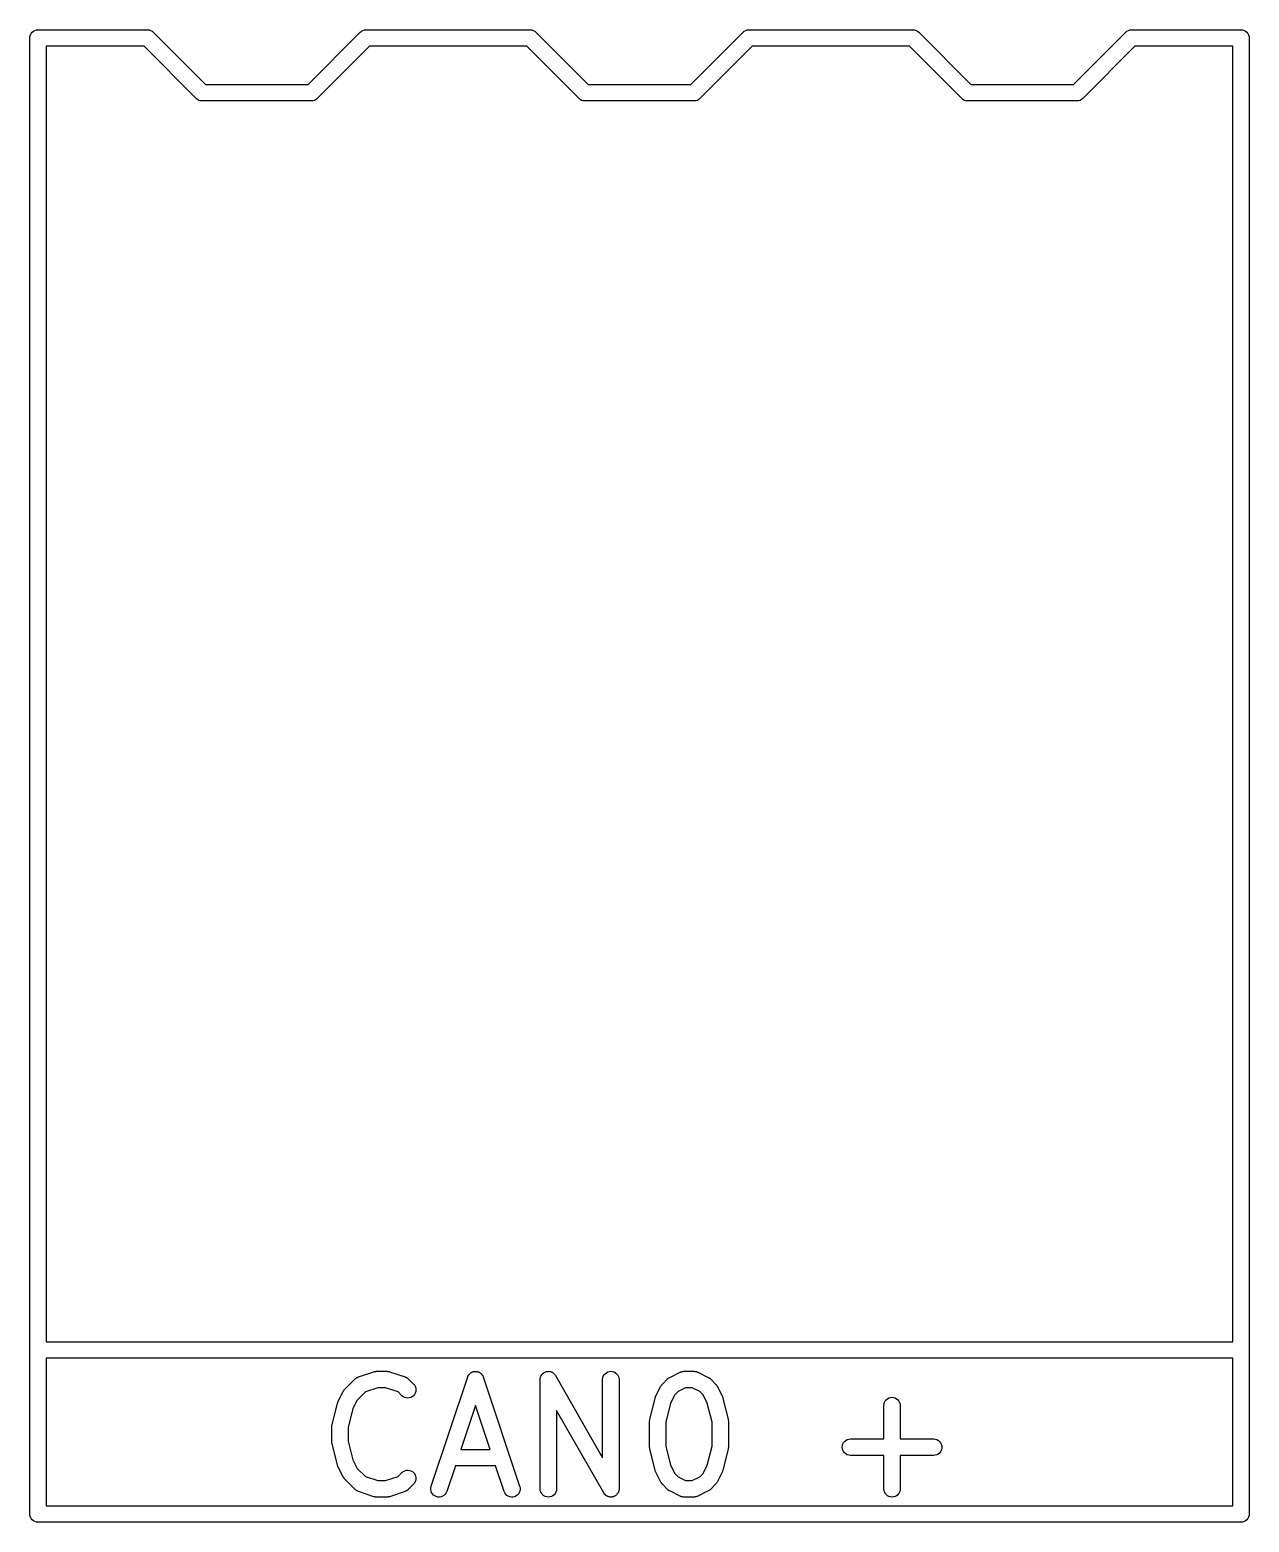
# Model space of a CAD drawing. Extents: x 122.8 to 186.2, y -119.4 to -70.3.
# Drawn here: x 167.65 to 178.8, y -119.38 to -105.72 of the extents above; entities that cross this region are included whole.
import ezdxf

# ---------------------------------------------------------------- set-up
doc = ezdxf.new("R2010")
doc.units = 0
doc.layers.add('BLACK', color=7, linetype='CONTINUOUS')

msp = doc.modelspace()

# ---------------------------------------------------------------- linework, layer by layer
at = {"layer": 'BLACK', "linetype": 'CONTINUOUS'}
for p, q in [((167.653, -105.8), (167.654, -105.785)), ((167.654, -105.785), (167.658, -105.771)), ((167.658, -105.771), (167.665, -105.758)), ((167.665, -105.758), (167.675, -105.747)), ((167.675, -105.747), (167.686, -105.737)), ((167.686, -105.737), (167.699, -105.73)), ((167.699, -105.73), (167.713, -105.726)), ((167.713, -105.726), (167.724, -105.725)), ((167.724, -105.725), (167.728, -105.725)), ((167.728, -105.725), (167.732, -105.725)), ((167.732, -105.725), (168.724, -105.725)), ((168.724, -105.725), (168.728, -105.725)), ((168.728, -105.725), (168.732, -105.725)), ((168.732, -105.725), (168.732, -105.725)), ((168.732, -105.725), (168.743, -105.726)), ((168.743, -105.726), (168.757, -105.73)), ((168.757, -105.73), (168.77, -105.737)), ((168.77, -105.737), (168.781, -105.747)), ((168.781, -105.747), (168.784, -105.75)), ((168.784, -105.75), (169.259, -106.225)), ((170.197, -106.225), (170.672, -105.75)), ((170.672, -105.75), (170.675, -105.747)), ((170.675, -105.747), (170.682, -105.741)), ((170.682, -105.741), (170.686, -105.737)), ((170.686, -105.737), (170.699, -105.73)), ((170.699, -105.73), (170.713, -105.726)), ((170.713, -105.726), (170.728, -105.725)), ((170.728, -105.725), (170.732, -105.725)), ((170.732, -105.725), (172.224, -105.725)), ((172.224, -105.725), (172.228, -105.725)), ((172.228, -105.725), (172.232, -105.725)), ((172.232, -105.725), (172.232, -105.725)), ((172.232, -105.725), (172.243, -105.726)), ((172.243, -105.726), (172.257, -105.73)), ((172.257, -105.73), (172.27, -105.737)), ((172.27, -105.737), (172.281, -105.747)), ((172.281, -105.747), (172.284, -105.75)), ((172.284, -105.75), (172.759, -106.225)), ((173.697, -106.225), (174.172, -105.75)), ((174.172, -105.75), (174.175, -105.747)), ((174.175, -105.747), (174.182, -105.741)), ((174.182, -105.741), (174.186, -105.737)), ((174.186, -105.737), (174.199, -105.73)), ((174.199, -105.73), (174.213, -105.726)), ((174.213, -105.726), (174.228, -105.725)), ((174.228, -105.725), (174.232, -105.725)), ((174.232, -105.725), (175.724, -105.725)), ((175.724, -105.725), (175.728, -105.725)), ((175.728, -105.725), (175.732, -105.725)), ((175.732, -105.725), (175.732, -105.725)), ((175.732, -105.725), (175.743, -105.726)), ((175.743, -105.726), (175.757, -105.73)), ((175.757, -105.73), (175.77, -105.737)), ((175.77, -105.737), (175.781, -105.747)), ((175.781, -105.747), (175.784, -105.75)), ((175.784, -105.75), (176.259, -106.225)), ((177.197, -106.225), (177.672, -105.75)), ((177.672, -105.75), (177.675, -105.747)), ((177.675, -105.747), (177.682, -105.741)), ((177.682, -105.741), (177.686, -105.737)), ((177.686, -105.737), (177.699, -105.73)), ((177.699, -105.73), (177.713, -105.726)), ((177.713, -105.726), (177.728, -105.725)), ((177.728, -105.725), (177.732, -105.725)), ((177.732, -105.725), (178.724, -105.725)), ((178.724, -105.725), (178.728, -105.725)), ((178.728, -105.725), (178.732, -105.725)), ((178.732, -105.725), (178.743, -105.726)), ((178.743, -105.726), (178.757, -105.73)), ((178.757, -105.73), (178.77, -105.737)), ((178.77, -105.737), (178.781, -105.747)), ((178.781, -105.747), (178.791, -105.758)), ((178.791, -105.758), (178.798, -105.771)), ((178.798, -105.771), (178.802, -105.785)), ((178.802, -105.785), (178.803, -105.8)), ((167.653, -105.804), (167.653, -105.8)), ((167.653, -117.796), (167.653, -105.804)), ((168.697, -105.875), (167.803, -105.875)), ((167.803, -105.875), (167.803, -117.725)), ((169.172, -106.35), (168.697, -105.875)), ((170.759, -105.875), (170.284, -106.35)), ((172.197, -105.875), (170.759, -105.875)), ((172.672, -106.35), (172.197, -105.875)), ((174.259, -105.875), (173.784, -106.35)), ((175.697, -105.875), (174.259, -105.875)), ((176.172, -106.35), (175.697, -105.875)), ((177.759, -105.875), (177.284, -106.35)), ((178.653, -105.875), (177.759, -105.875)), ((178.653, -117.725), (178.653, -105.875)), ((178.803, -105.8), (178.803, -105.804)), ((178.803, -105.804), (178.803, -117.796)), ((169.259, -106.225), (170.197, -106.225)), ((172.759, -106.225), (173.697, -106.225)), ((176.259, -106.225), (177.197, -106.225)), ((169.175, -106.353), (169.172, -106.35)), ((169.178, -106.356), (169.175, -106.353)), ((169.186, -106.363), (169.178, -106.356)), ((169.199, -106.37), (169.186, -106.363)), ((169.213, -106.374), (169.199, -106.37)), ((169.228, -106.375), (169.213, -106.374)), ((169.232, -106.375), (169.228, -106.375)), ((170.224, -106.375), (169.232, -106.375)), ((170.228, -106.375), (170.224, -106.375)), ((170.232, -106.375), (170.228, -106.375)), ((170.243, -106.374), (170.232, -106.375)), ((170.232, -106.375), (170.232, -106.375)), ((170.257, -106.37), (170.243, -106.374)), ((170.27, -106.363), (170.257, -106.37)), ((170.281, -106.353), (170.27, -106.363)), ((170.284, -106.35), (170.281, -106.353)), ((172.675, -106.353), (172.672, -106.35)), ((172.678, -106.356), (172.675, -106.353)), ((172.686, -106.363), (172.678, -106.356)), ((172.699, -106.37), (172.686, -106.363)), ((172.713, -106.374), (172.699, -106.37)), ((172.728, -106.375), (172.713, -106.374)), ((172.732, -106.375), (172.728, -106.375)), ((173.724, -106.375), (172.732, -106.375)), ((173.728, -106.375), (173.724, -106.375)), ((173.732, -106.375), (173.728, -106.375)), ((173.743, -106.374), (173.732, -106.375)), ((173.732, -106.375), (173.732, -106.375)), ((173.757, -106.37), (173.743, -106.374)), ((173.77, -106.363), (173.757, -106.37)), ((173.781, -106.353), (173.77, -106.363)), ((173.784, -106.35), (173.781, -106.353)), ((176.175, -106.353), (176.172, -106.35)), ((176.178, -106.356), (176.175, -106.353)), ((176.186, -106.363), (176.178, -106.356)), ((176.199, -106.37), (176.186, -106.363)), ((176.213, -106.374), (176.199, -106.37)), ((176.228, -106.375), (176.213, -106.374)), ((176.232, -106.375), (176.228, -106.375)), ((177.224, -106.375), (176.232, -106.375)), ((177.228, -106.375), (177.224, -106.375)), ((177.232, -106.375), (177.228, -106.375)), ((177.243, -106.374), (177.232, -106.375)), ((177.232, -106.375), (177.232, -106.375)), ((177.257, -106.37), (177.243, -106.374)), ((177.27, -106.363), (177.257, -106.37)), ((177.281, -106.353), (177.27, -106.363)), ((177.284, -106.35), (177.281, -106.353)), ((167.653, -117.8), (167.653, -117.796)), ((167.803, -117.725), (178.653, -117.725)), ((178.803, -117.796), (178.803, -117.8)), ((167.653, -117.804), (167.653, -117.8)), ((167.653, -119.296), (167.653, -117.804)), ((167.803, -117.875), (167.803, -119.225)), ((178.653, -117.875), (167.803, -117.875)), ((178.653, -119.225), (178.653, -117.875)), ((178.803, -117.8), (178.803, -117.804)), ((178.803, -117.804), (178.803, -119.296)), ((170.532, -118.16), (170.627, -118.065)), ((170.627, -118.065), (170.628, -118.064)), ((170.628, -118.064), (170.63, -118.063)), ((170.63, -118.063), (170.631, -118.061)), ((170.631, -118.061), (170.636, -118.058)), ((170.636, -118.058), (170.64, -118.055)), ((170.64, -118.055), (170.641, -118.054)), ((170.641, -118.054), (170.643, -118.053)), ((170.643, -118.053), (170.648, -118.051)), ((170.648, -118.051), (170.653, -118.048)), ((170.653, -118.048), (170.655, -118.048)), ((170.655, -118.048), (170.657, -118.047)), ((170.657, -118.047), (170.8, -117.999)), ((170.8, -117.999), (170.801, -117.999)), ((170.801, -117.999), (170.805, -117.998)), ((170.805, -117.998), (170.809, -117.997)), ((170.809, -117.997), (170.812, -117.997)), ((170.812, -117.997), (170.815, -117.996)), ((170.815, -117.996), (170.819, -117.996)), ((170.819, -117.996), (170.823, -117.995)), ((170.823, -117.995), (170.918, -117.995)), ((170.918, -117.995), (170.92, -117.995)), ((170.92, -117.995), (170.924, -117.996)), ((170.924, -117.996), (170.928, -117.996)), ((170.928, -117.996), (170.931, -117.997)), ((170.931, -117.997), (170.934, -117.997)), ((170.934, -117.997), (170.938, -117.998)), ((170.938, -117.998), (170.942, -117.999)), ((170.942, -117.999), (171.085, -118.047)), ((171.085, -118.047), (171.086, -118.047)), ((171.086, -118.047), (171.088, -118.048)), ((171.088, -118.048), (171.09, -118.049)), ((171.09, -118.049), (171.095, -118.051)), ((171.095, -118.051), (171.099, -118.053)), ((171.099, -118.053), (171.101, -118.055)), ((171.101, -118.055), (171.103, -118.056)), ((171.103, -118.056), (171.107, -118.059)), ((171.107, -118.059), (171.111, -118.062)), ((171.111, -118.062), (171.113, -118.064)), ((171.113, -118.064), (171.114, -118.065)), ((171.114, -118.065), (171.162, -118.113)), ((171.324, -119.047), (171.657, -118.047)), ((171.657, -118.046), (171.659, -118.041)), ((171.657, -118.047), (171.657, -118.046)), ((171.659, -118.041), (171.661, -118.036)), ((171.661, -118.036), (171.662, -118.034)), ((171.662, -118.034), (171.663, -118.032)), ((171.663, -118.032), (171.666, -118.028)), ((171.666, -118.028), (171.669, -118.024)), ((171.669, -118.024), (171.671, -118.022)), ((171.671, -118.022), (171.672, -118.021)), ((171.672, -118.021), (171.676, -118.017)), ((171.676, -118.017), (171.679, -118.013)), ((171.679, -118.013), (171.681, -118.012)), ((171.681, -118.012), (171.683, -118.011)), ((171.683, -118.011), (171.687, -118.008)), ((171.687, -118.008), (171.691, -118.005)), ((171.691, -118.005), (171.693, -118.004)), ((171.693, -118.004), (171.695, -118.003)), ((171.695, -118.003), (171.7, -118.001)), ((171.7, -118.001), (171.705, -117.999)), ((171.705, -117.999), (171.707, -117.999)), ((171.707, -117.999), (171.709, -117.998)), ((171.709, -117.998), (171.714, -117.997)), ((171.714, -117.997), (171.719, -117.996)), ((171.719, -117.996), (171.721, -117.996)), ((171.721, -117.996), (171.723, -117.996)), ((171.723, -117.996), (171.729, -117.996)), ((171.729, -117.996), (171.734, -117.996)), ((171.734, -117.996), (171.736, -117.996)), ((171.736, -117.996), (171.738, -117.996)), ((171.738, -117.996), (171.743, -117.997)), ((171.743, -117.997), (171.748, -117.998)), ((171.748, -117.998), (171.75, -117.999)), ((171.75, -117.999), (171.752, -117.999)), ((171.752, -117.999), (171.757, -118.002)), ((171.757, -118.002), (171.762, -118.003)), ((171.762, -118.003), (171.764, -118.005)), ((171.764, -118.005), (171.766, -118.005)), ((171.766, -118.005), (171.77, -118.008)), ((171.77, -118.008), (171.774, -118.011)), ((171.774, -118.011), (171.776, -118.013)), ((171.776, -118.013), (171.777, -118.014)), ((171.777, -118.014), (171.781, -118.018)), ((171.781, -118.018), (171.785, -118.021)), ((171.785, -118.021), (171.786, -118.023)), ((171.786, -118.023), (171.787, -118.025)), ((171.787, -118.025), (171.79, -118.029)), ((171.79, -118.029), (171.793, -118.033)), ((171.793, -118.033), (171.794, -118.035)), ((171.794, -118.035), (171.795, -118.037)), ((171.795, -118.037), (171.797, -118.042)), ((171.797, -118.042), (171.799, -118.047)), ((171.799, -118.047), (172.132, -119.047)), ((172.32, -118.064), (172.321, -118.06)), ((172.32, -118.067), (172.32, -118.064)), ((172.32, -118.069), (172.32, -118.067)), ((172.32, -118.07), (172.32, -118.069)), ((172.32, -119.07), (172.32, -118.07)), ((172.321, -118.055), (172.322, -118.052)), ((172.321, -118.06), (172.321, -118.055)), ((172.322, -118.052), (172.323, -118.05)), ((172.323, -118.05), (172.324, -118.045)), ((172.324, -118.045), (172.326, -118.041)), ((172.326, -118.041), (172.327, -118.039)), ((172.327, -118.039), (172.328, -118.036)), ((172.328, -118.036), (172.33, -118.032)), ((172.33, -118.032), (172.333, -118.028)), ((172.333, -118.028), (172.334, -118.026)), ((172.334, -118.026), (172.336, -118.024)), ((172.336, -118.024), (172.339, -118.02)), ((172.339, -118.02), (172.342, -118.017)), ((172.342, -118.017), (172.344, -118.015)), ((172.344, -118.015), (172.346, -118.013)), ((172.346, -118.013), (172.35, -118.011)), ((172.35, -118.011), (172.354, -118.008)), ((172.354, -118.008), (172.356, -118.006)), ((172.356, -118.006), (172.358, -118.005)), ((172.358, -118.005), (172.362, -118.003)), ((172.362, -118.003), (172.367, -118.001)), ((172.367, -118.001), (172.369, -118)), ((172.369, -118), (172.371, -117.999)), ((172.371, -117.999), (172.376, -117.998)), ((172.376, -117.998), (172.381, -117.997)), ((172.381, -117.997), (172.383, -117.996)), ((172.383, -117.996), (172.386, -117.996)), ((172.386, -117.996), (172.39, -117.996)), ((172.39, -117.996), (172.395, -117.995)), ((172.395, -117.995), (172.398, -117.996)), ((172.398, -117.996), (172.4, -117.996)), ((172.4, -117.996), (172.405, -117.996)), ((172.405, -117.996), (172.41, -117.997)), ((172.41, -117.997), (172.412, -117.998)), ((172.412, -117.998), (172.415, -117.998)), ((172.415, -117.998), (172.419, -118)), ((172.419, -118), (172.424, -118.001)), ((172.424, -118.001), (172.426, -118.002)), ((172.426, -118.002), (172.428, -118.003)), ((172.428, -118.003), (172.432, -118.006)), ((172.432, -118.006), (172.437, -118.008)), ((172.437, -118.008), (172.439, -118.01)), ((172.439, -118.01), (172.441, -118.011)), ((172.441, -118.011), (172.444, -118.014)), ((172.444, -118.014), (172.448, -118.018)), ((172.448, -118.018), (172.449, -118.019)), ((172.449, -118.019), (172.451, -118.021)), ((172.451, -118.021), (172.454, -118.025)), ((172.454, -118.025), (172.457, -118.029)), ((172.457, -118.029), (172.458, -118.031)), ((172.458, -118.031), (172.46, -118.033)), ((172.46, -118.033), (172.891, -118.788)), ((172.891, -118.069), (172.893, -118.055)), ((172.891, -118.07), (172.891, -118.069)), ((172.891, -118.788), (172.891, -118.07)), ((172.893, -118.055), (172.897, -118.041)), ((172.897, -118.041), (172.904, -118.028)), ((172.904, -118.028), (172.914, -118.017)), ((172.914, -118.017), (172.925, -118.008)), ((172.925, -118.008), (172.938, -118.001)), ((172.938, -118.001), (172.952, -117.997)), ((172.952, -117.997), (172.967, -117.995)), ((172.967, -117.995), (172.981, -117.997)), ((172.981, -117.997), (172.995, -118.001)), ((172.995, -118.001), (173.008, -118.008)), ((173.008, -118.008), (173.019, -118.018)), ((173.019, -118.018), (173.029, -118.029)), ((173.029, -118.029), (173.035, -118.042)), ((173.035, -118.042), (173.04, -118.056)), ((173.04, -118.056), (173.041, -118.07)), ((173.041, -118.07), (173.041, -119.07)), ((173.437, -118.113), (173.484, -118.065)), ((173.484, -118.065), (173.485, -118.064)), ((173.485, -118.064), (173.489, -118.062)), ((173.489, -118.062), (173.492, -118.059)), ((173.492, -118.059), (173.494, -118.057)), ((173.494, -118.057), (173.497, -118.055)), ((173.497, -118.055), (173.5, -118.053)), ((173.5, -118.053), (173.504, -118.051)), ((173.504, -118.051), (173.599, -118.003)), ((173.599, -118.003), (173.6, -118.003)), ((173.6, -118.003), (173.602, -118.002)), ((173.602, -118.002), (173.604, -118.001)), ((173.604, -118.001), (173.609, -118)), ((173.609, -118), (173.614, -117.998)), ((173.614, -117.998), (173.616, -117.997)), ((173.616, -117.997), (173.618, -117.997)), ((173.618, -117.997), (173.623, -117.996)), ((173.623, -117.996), (173.628, -117.996)), ((173.628, -117.996), (173.631, -117.996)), ((173.631, -117.996), (173.633, -117.995)), ((173.633, -117.995), (173.728, -117.995)), ((173.728, -117.995), (173.729, -117.995)), ((173.729, -117.995), (173.731, -117.996)), ((173.731, -117.996), (173.733, -117.996)), ((173.733, -117.996), (173.739, -117.996)), ((173.739, -117.996), (173.744, -117.997)), ((173.744, -117.997), (173.746, -117.998)), ((173.746, -117.998), (173.748, -117.998)), ((173.748, -117.998), (173.753, -118)), ((173.753, -118), (173.758, -118.001)), ((173.758, -118.001), (173.759, -118.003)), ((173.759, -118.003), (173.762, -118.003)), ((173.762, -118.003), (173.857, -118.051)), ((173.857, -118.051), (173.858, -118.051)), ((173.858, -118.051), (173.861, -118.054)), ((173.861, -118.054), (173.865, -118.056)), ((173.865, -118.056), (173.867, -118.058)), ((173.867, -118.058), (173.87, -118.059)), ((173.87, -118.059), (173.873, -118.062)), ((173.873, -118.062), (173.876, -118.065)), ((173.876, -118.065), (173.924, -118.113)), ((170.47, -118.275), (170.518, -118.18)), ((170.518, -118.18), (170.519, -118.179)), ((170.519, -118.179), (170.521, -118.175)), ((170.521, -118.175), (170.523, -118.172)), ((170.523, -118.172), (170.525, -118.169)), ((170.525, -118.169), (170.526, -118.166)), ((170.526, -118.166), (170.529, -118.163)), ((170.529, -118.163), (170.532, -118.16)), ((170.721, -118.184), (170.647, -118.258)), ((170.835, -118.145), (170.721, -118.184)), ((170.906, -118.145), (170.835, -118.145)), ((171.021, -118.184), (170.906, -118.145)), ((171.056, -118.219), (171.021, -118.184)), ((171.162, -118.113), (171.163, -118.113)), ((171.171, -118.208), (171.162, -118.219)), ((171.163, -118.113), (171.172, -118.125)), ((171.178, -118.195), (171.171, -118.208)), ((171.172, -118.125), (171.179, -118.138)), ((171.182, -118.181), (171.178, -118.195)), ((171.179, -118.138), (171.183, -118.152)), ((171.184, -118.166), (171.182, -118.181)), ((171.183, -118.152), (171.184, -118.166)), ((173.375, -118.227), (173.423, -118.132)), ((173.423, -118.131), (173.426, -118.128)), ((173.423, -118.132), (173.423, -118.131)), ((173.426, -118.128), (173.428, -118.124)), ((173.428, -118.124), (173.43, -118.121)), ((173.43, -118.121), (173.431, -118.119)), ((173.431, -118.119), (173.434, -118.116)), ((173.434, -118.116), (173.437, -118.113)), ((173.582, -118.18), (173.552, -118.21)), ((173.65, -118.145), (173.582, -118.18)), ((173.71, -118.145), (173.65, -118.145)), ((173.779, -118.18), (173.71, -118.145)), ((173.809, -118.21), (173.779, -118.18)), ((173.924, -118.113), (173.925, -118.113)), ((173.925, -118.113), (173.927, -118.117)), ((173.927, -118.117), (173.93, -118.12)), ((173.93, -118.12), (173.932, -118.122)), ((173.932, -118.122), (173.934, -118.125)), ((173.934, -118.125), (173.936, -118.129)), ((173.936, -118.129), (173.938, -118.132)), ((173.938, -118.132), (173.986, -118.227)), ((170.417, -118.481), (170.465, -118.29)), ((170.465, -118.289), (170.468, -118.282)), ((170.465, -118.29), (170.465, -118.289)), ((170.465, -118.289), (170.465, -118.289)), ((170.465, -118.289), (170.465, -118.289)), ((170.468, -118.282), (170.47, -118.276)), ((170.47, -118.276), (170.47, -118.275)), ((170.47, -118.275), (170.47, -118.275)), ((170.608, -118.335), (170.565, -118.508)), ((170.647, -118.258), (170.608, -118.335)), ((171.067, -118.228), (171.056, -118.219)), ((171.08, -118.235), (171.067, -118.228)), ((171.094, -118.239), (171.08, -118.235)), ((171.109, -118.241), (171.094, -118.239)), ((171.123, -118.239), (171.109, -118.241)), ((171.137, -118.235), (171.123, -118.239)), ((171.15, -118.228), (171.137, -118.235)), ((171.162, -118.219), (171.15, -118.228)), ((171.728, -118.308), (171.594, -118.71)), ((171.862, -118.71), (171.728, -118.308)), ((173.322, -118.433), (173.37, -118.243)), ((173.37, -118.241), (173.372, -118.234)), ((173.37, -118.242), (173.37, -118.241)), ((173.37, -118.241), (173.37, -118.241)), ((173.37, -118.243), (173.37, -118.242)), ((173.372, -118.234), (173.375, -118.228)), ((173.375, -118.228), (173.375, -118.227)), ((173.375, -118.228), (173.375, -118.228)), ((173.513, -118.287), (173.47, -118.461)), ((173.552, -118.21), (173.513, -118.287)), ((173.848, -118.287), (173.809, -118.21)), ((173.891, -118.461), (173.848, -118.287)), ((173.986, -118.227), (173.986, -118.228)), ((173.986, -118.228), (173.986, -118.229)), ((173.986, -118.229), (173.986, -118.229)), ((173.986, -118.229), (173.989, -118.235)), ((173.989, -118.235), (173.991, -118.242)), ((173.991, -118.242), (173.991, -118.242)), ((173.991, -118.242), (173.991, -118.243)), ((173.991, -118.243), (174.039, -118.433)), ((175.463, -118.307), (175.464, -118.293)), ((175.463, -118.308), (175.463, -118.307)), ((175.463, -118.614), (175.463, -118.308)), ((175.464, -118.293), (175.469, -118.279)), ((175.469, -118.279), (175.476, -118.266)), ((175.476, -118.266), (175.485, -118.255)), ((175.485, -118.255), (175.496, -118.246)), ((175.496, -118.246), (175.509, -118.239)), ((175.509, -118.239), (175.523, -118.235)), ((175.523, -118.235), (175.538, -118.233)), ((175.538, -118.233), (175.553, -118.235)), ((175.553, -118.235), (175.567, -118.239)), ((175.567, -118.239), (175.579, -118.246)), ((175.579, -118.246), (175.591, -118.256)), ((175.591, -118.256), (175.6, -118.267)), ((175.6, -118.267), (175.607, -118.28)), ((175.607, -118.28), (175.611, -118.294)), ((175.611, -118.294), (175.613, -118.308)), ((175.613, -118.308), (175.613, -118.614)), ((170.417, -118.482), (170.417, -118.481)), ((170.417, -118.483), (170.417, -118.482)), ((172.901, -119.108), (172.47, -118.353)), ((172.47, -118.353), (172.47, -119.07)), ((173.32, -118.448), (173.321, -118.442)), ((173.32, -118.449), (173.32, -118.448)), ((173.32, -118.45), (173.32, -118.449)), ((173.32, -118.451), (173.32, -118.45)), ((173.32, -118.689), (173.32, -118.451)), ((173.321, -118.436), (173.322, -118.434)), ((173.321, -118.442), (173.321, -118.436)), ((173.322, -118.434), (173.322, -118.433)), ((173.47, -118.461), (173.47, -118.68)), ((173.891, -118.68), (173.891, -118.461)), ((174.039, -118.433), (174.039, -118.434)), ((174.039, -118.434), (174.039, -118.435)), ((174.039, -118.435), (174.04, -118.437)), ((174.04, -118.437), (174.04, -118.443)), ((174.04, -118.443), (174.041, -118.449)), ((174.041, -118.449), (174.041, -118.45)), ((174.041, -118.45), (174.041, -118.451)), ((174.041, -118.451), (174.041, -118.689)), ((170.415, -118.495), (170.416, -118.489)), ((170.415, -118.497), (170.415, -118.495)), ((170.415, -118.498), (170.415, -118.497)), ((170.415, -118.499), (170.415, -118.498)), ((170.415, -118.642), (170.415, -118.499)), ((170.416, -118.489), (170.417, -118.483)), ((170.565, -118.508), (170.565, -118.633)), ((175.128, -118.62), (175.142, -118.616)), ((175.142, -118.616), (175.157, -118.614)), ((175.157, -118.614), (175.463, -118.614)), ((175.613, -118.614), (175.918, -118.614)), ((175.918, -118.614), (175.92, -118.614)), ((175.92, -118.614), (175.934, -118.616)), ((175.934, -118.616), (175.948, -118.62)), ((170.415, -118.643), (170.415, -118.642)), ((170.415, -118.644), (170.415, -118.643)), ((170.416, -118.65), (170.415, -118.644)), ((170.416, -118.656), (170.416, -118.65)), ((170.417, -118.658), (170.416, -118.656)), ((170.417, -118.659), (170.417, -118.658)), ((170.417, -118.66), (170.417, -118.659)), ((170.465, -118.85), (170.417, -118.66)), ((170.565, -118.633), (170.608, -118.806)), ((171.594, -118.71), (171.862, -118.71)), ((173.32, -118.691), (173.32, -118.689)), ((173.32, -118.692), (173.32, -118.691)), ((173.321, -118.698), (173.32, -118.692)), ((173.321, -118.704), (173.321, -118.698)), ((173.321, -118.705), (173.321, -118.704)), ((173.322, -118.707), (173.321, -118.705)), ((173.322, -118.708), (173.322, -118.707)), ((173.37, -118.898), (173.322, -118.708)), ((173.47, -118.68), (173.513, -118.854)), ((173.848, -118.854), (173.891, -118.68)), ((174.039, -118.708), (173.991, -118.898)), ((174.04, -118.699), (174.039, -118.705)), ((174.039, -118.705), (174.039, -118.706)), ((174.039, -118.706), (174.039, -118.708)), ((174.041, -118.693), (174.04, -118.699)), ((174.041, -118.689), (174.041, -118.69)), ((174.041, -118.69), (174.041, -118.692)), ((174.041, -118.692), (174.041, -118.693)), ((175.082, -118.689), (175.083, -118.674)), ((175.083, -118.703), (175.082, -118.689)), ((175.083, -118.674), (175.087, -118.66)), ((175.087, -118.718), (175.083, -118.703)), ((175.087, -118.66), (175.094, -118.647)), ((175.094, -118.73), (175.087, -118.718)), ((175.094, -118.647), (175.104, -118.636)), ((175.103, -118.742), (175.094, -118.73)), ((175.114, -118.751), (175.103, -118.742)), ((175.104, -118.636), (175.115, -118.627)), ((175.127, -118.758), (175.114, -118.751)), ((175.115, -118.627), (175.128, -118.62)), ((175.96, -118.752), (175.947, -118.759)), ((175.948, -118.62), (175.961, -118.628)), ((175.971, -118.743), (175.96, -118.752)), ((175.961, -118.628), (175.972, -118.637)), ((175.981, -118.731), (175.971, -118.743)), ((175.972, -118.637), (175.981, -118.648)), ((175.981, -118.648), (175.988, -118.661)), ((175.988, -118.718), (175.981, -118.731)), ((175.988, -118.661), (175.992, -118.675)), ((175.992, -118.705), (175.988, -118.718)), ((175.992, -118.675), (175.993, -118.69)), ((175.993, -118.69), (175.992, -118.705)), ((170.465, -118.851), (170.465, -118.85)), ((170.467, -118.858), (170.465, -118.851)), ((170.465, -118.851), (170.465, -118.851)), ((170.47, -118.864), (170.467, -118.858)), ((170.47, -118.865), (170.47, -118.864)), ((170.47, -118.866), (170.47, -118.865)), ((170.47, -118.865), (170.47, -118.865)), ((170.518, -118.961), (170.47, -118.866)), ((170.608, -118.806), (170.647, -118.883)), ((170.647, -118.883), (170.721, -118.957)), ((171.544, -118.86), (171.466, -119.094)), ((171.912, -118.86), (171.544, -118.86)), ((171.99, -119.094), (171.912, -118.86)), ((173.513, -118.854), (173.552, -118.931)), ((173.809, -118.931), (173.848, -118.854)), ((175.141, -118.763), (175.127, -118.758)), ((175.156, -118.764), (175.141, -118.763)), ((175.157, -118.764), (175.156, -118.764)), ((175.463, -118.764), (175.157, -118.764)), ((175.463, -119.07), (175.463, -118.764)), ((175.918, -118.764), (175.613, -118.764)), ((175.613, -118.764), (175.613, -119.07)), ((175.933, -118.763), (175.918, -118.764)), ((175.947, -118.759), (175.933, -118.763)), ((170.52, -118.965), (170.518, -118.961)), ((170.522, -118.968), (170.52, -118.965)), ((170.524, -118.971), (170.522, -118.968)), ((170.526, -118.973), (170.524, -118.971)), ((170.529, -118.977), (170.526, -118.973)), ((170.531, -118.98), (170.529, -118.977)), ((170.532, -118.981), (170.531, -118.98)), ((170.627, -119.076), (170.532, -118.981)), ((170.721, -118.957), (170.835, -118.995)), ((170.835, -118.995), (170.906, -118.995)), ((170.906, -118.995), (171.021, -118.957)), ((171.021, -118.957), (171.056, -118.922)), ((171.056, -118.922), (171.057, -118.921)), ((171.057, -118.921), (171.068, -118.912)), ((171.068, -118.912), (171.081, -118.906)), ((171.081, -118.906), (171.095, -118.901)), ((171.095, -118.901), (171.11, -118.9)), ((171.11, -118.9), (171.124, -118.902)), ((171.162, -119.028), (171.114, -119.076)), ((171.124, -118.902), (171.138, -118.906)), ((171.138, -118.906), (171.151, -118.913)), ((171.151, -118.913), (171.162, -118.922)), ((171.162, -118.922), (171.172, -118.934)), ((171.171, -119.017), (171.162, -119.028)), ((171.178, -119.004), (171.171, -119.017)), ((171.172, -118.934), (171.178, -118.947)), ((171.178, -118.947), (171.183, -118.961)), ((171.182, -118.99), (171.178, -119.004)), ((171.184, -118.975), (171.182, -118.99)), ((171.183, -118.961), (171.184, -118.975)), ((173.37, -118.899), (173.37, -118.898)), ((173.37, -118.898), (173.37, -118.898)), ((173.372, -118.905), (173.37, -118.899)), ((173.374, -118.912), (173.372, -118.905)), ((173.375, -118.912), (173.374, -118.912)), ((173.375, -118.913), (173.375, -118.912)), ((173.423, -119.009), (173.375, -118.913)), ((173.375, -118.913), (173.375, -118.913)), ((173.425, -119.012), (173.423, -119.009)), ((173.427, -119.016), (173.425, -119.012)), ((173.429, -119.018), (173.427, -119.016)), ((173.431, -119.021), (173.429, -119.018)), ((173.434, -119.024), (173.431, -119.021)), ((173.436, -119.027), (173.434, -119.024)), ((173.437, -119.028), (173.436, -119.027)), ((173.484, -119.076), (173.437, -119.028)), ((173.552, -118.931), (173.582, -118.961)), ((173.582, -118.961), (173.65, -118.995)), ((173.65, -118.995), (173.71, -118.995)), ((173.71, -118.995), (173.779, -118.961)), ((173.779, -118.961), (173.809, -118.931)), ((173.924, -119.028), (173.876, -119.076)), ((173.927, -119.025), (173.924, -119.028)), ((173.929, -119.022), (173.927, -119.025)), ((173.931, -119.019), (173.929, -119.022)), ((173.933, -119.017), (173.931, -119.019)), ((173.935, -119.013), (173.933, -119.017)), ((173.937, -119.01), (173.935, -119.013)), ((173.938, -119.009), (173.937, -119.01)), ((173.986, -118.913), (173.938, -119.009)), ((173.988, -118.906), (173.986, -118.913)), ((173.986, -118.913), (173.986, -118.913)), ((173.986, -118.913), (173.986, -118.913)), ((173.991, -118.9), (173.988, -118.906)), ((173.991, -118.898), (173.991, -118.899)), ((173.991, -118.899), (173.991, -118.899)), ((173.991, -118.899), (173.991, -118.9)), ((170.629, -119.077), (170.627, -119.076)), ((170.631, -119.079), (170.629, -119.077)), ((170.635, -119.082), (170.631, -119.079)), ((170.639, -119.085), (170.635, -119.082)), ((170.641, -119.086), (170.639, -119.085)), ((170.642, -119.087), (170.641, -119.086)), ((170.647, -119.09), (170.642, -119.087)), ((170.652, -119.092), (170.647, -119.09)), ((170.654, -119.093), (170.652, -119.092)), ((170.656, -119.094), (170.654, -119.093)), ((170.657, -119.094), (170.656, -119.094)), ((170.8, -119.142), (170.657, -119.094)), ((170.804, -119.142), (170.8, -119.142)), ((170.808, -119.144), (170.804, -119.142)), ((170.811, -119.144), (170.808, -119.144)), ((170.814, -119.145), (170.811, -119.144)), ((170.818, -119.145), (170.814, -119.145)), ((170.822, -119.145), (170.818, -119.145)), ((170.823, -119.145), (170.822, -119.145)), ((170.918, -119.145), (170.823, -119.145)), ((170.923, -119.145), (170.918, -119.145)), ((170.927, -119.145), (170.923, -119.145)), ((170.93, -119.144), (170.927, -119.145)), ((170.933, -119.144), (170.93, -119.144)), ((170.937, -119.143), (170.933, -119.144)), ((170.941, -119.142), (170.937, -119.143)), ((170.942, -119.142), (170.941, -119.142)), ((171.085, -119.094), (170.942, -119.142)), ((171.087, -119.093), (171.085, -119.094)), ((171.089, -119.092), (171.087, -119.093)), ((171.094, -119.09), (171.089, -119.092)), ((171.098, -119.088), (171.094, -119.09)), ((171.1, -119.087), (171.098, -119.088)), ((171.102, -119.086), (171.1, -119.087)), ((171.106, -119.082), (171.102, -119.086)), ((171.11, -119.08), (171.106, -119.082)), ((171.112, -119.078), (171.11, -119.08)), ((171.114, -119.077), (171.112, -119.078)), ((171.114, -119.076), (171.114, -119.077)), ((171.32, -119.061), (171.324, -119.047)), ((171.32, -119.076), (171.32, -119.061)), ((171.322, -119.09), (171.32, -119.076)), ((171.327, -119.104), (171.322, -119.09)), ((171.335, -119.116), (171.327, -119.104)), ((171.345, -119.127), (171.335, -119.116)), ((171.357, -119.135), (171.345, -119.127)), ((171.37, -119.141), (171.357, -119.135)), ((171.385, -119.145), (171.37, -119.141)), ((171.399, -119.145), (171.385, -119.145)), ((171.414, -119.143), (171.399, -119.145)), ((171.428, -119.138), (171.414, -119.143)), ((171.44, -119.13), (171.428, -119.138)), ((171.451, -119.12), (171.44, -119.13)), ((171.459, -119.108), (171.451, -119.12)), ((171.465, -119.095), (171.459, -119.108)), ((171.466, -119.094), (171.465, -119.095)), ((171.996, -119.107), (171.99, -119.094)), ((172.005, -119.119), (171.996, -119.107)), ((172.015, -119.13), (172.005, -119.119)), ((172.028, -119.137), (172.015, -119.13)), ((172.041, -119.143), (172.028, -119.137)), ((172.056, -119.145), (172.041, -119.143)), ((172.07, -119.145), (172.056, -119.145)), ((172.085, -119.142), (172.07, -119.145)), ((172.098, -119.136), (172.085, -119.142)), ((172.11, -119.127), (172.098, -119.136)), ((172.12, -119.117), (172.11, -119.127)), ((172.128, -119.105), (172.12, -119.117)), ((172.133, -119.091), (172.128, -119.105)), ((172.132, -119.047), (172.133, -119.048)), ((172.133, -119.048), (172.136, -119.062)), ((172.136, -119.077), (172.133, -119.091)), ((172.136, -119.062), (172.136, -119.077)), ((172.321, -119.085), (172.32, -119.07)), ((172.325, -119.099), (172.321, -119.085)), ((172.332, -119.112), (172.325, -119.099)), ((172.341, -119.123), (172.332, -119.112)), ((172.353, -119.133), (172.341, -119.123)), ((172.366, -119.14), (172.353, -119.133)), ((172.38, -119.144), (172.366, -119.14)), ((172.394, -119.145), (172.38, -119.144)), ((172.409, -119.144), (172.394, -119.145)), ((172.423, -119.14), (172.409, -119.144)), ((172.436, -119.133), (172.423, -119.14)), ((172.447, -119.124), (172.436, -119.133)), ((172.457, -119.113), (172.447, -119.124)), ((172.464, -119.1), (172.457, -119.113)), ((172.468, -119.086), (172.464, -119.1)), ((172.47, -119.071), (172.468, -119.086)), ((172.47, -119.07), (172.47, -119.071)), ((172.902, -119.11), (172.901, -119.108)), ((172.904, -119.112), (172.902, -119.11)), ((172.907, -119.116), (172.904, -119.112)), ((172.909, -119.12), (172.907, -119.116)), ((172.911, -119.121), (172.909, -119.12)), ((172.913, -119.123), (172.911, -119.121)), ((172.917, -119.126), (172.913, -119.123)), ((172.92, -119.13), (172.917, -119.126)), ((172.922, -119.131), (172.92, -119.13)), ((172.924, -119.133), (172.922, -119.131)), ((172.928, -119.135), (172.924, -119.133)), ((172.932, -119.137), (172.928, -119.135)), ((172.935, -119.138), (172.932, -119.137)), ((172.937, -119.14), (172.935, -119.138)), ((172.942, -119.141), (172.937, -119.14)), ((172.946, -119.143), (172.942, -119.141)), ((172.949, -119.143), (172.946, -119.143)), ((172.951, -119.144), (172.949, -119.143)), ((172.956, -119.144), (172.951, -119.144)), ((172.961, -119.145), (172.956, -119.144)), ((172.963, -119.145), (172.961, -119.145)), ((172.966, -119.145), (172.963, -119.145)), ((172.97, -119.145), (172.966, -119.145)), ((172.975, -119.145), (172.97, -119.145)), ((172.978, -119.144), (172.975, -119.145)), ((172.98, -119.144), (172.978, -119.144)), ((172.985, -119.143), (172.98, -119.144)), ((172.989, -119.142), (172.985, -119.143)), ((172.992, -119.141), (172.989, -119.142)), ((172.994, -119.14), (172.992, -119.141)), ((172.998, -119.138), (172.994, -119.14)), ((173.003, -119.136), (172.998, -119.138)), ((173.005, -119.134), (173.003, -119.136)), ((173.007, -119.133), (173.005, -119.134)), ((173.011, -119.13), (173.007, -119.133)), ((173.015, -119.127), (173.011, -119.13)), ((173.017, -119.126), (173.015, -119.127)), ((173.019, -119.124), (173.017, -119.126)), ((173.022, -119.12), (173.019, -119.124)), ((173.025, -119.117), (173.022, -119.12)), ((173.026, -119.115), (173.025, -119.117)), ((173.028, -119.113), (173.026, -119.115)), ((173.03, -119.109), (173.028, -119.113)), ((173.033, -119.104), (173.03, -119.109)), ((173.034, -119.102), (173.033, -119.104)), ((173.035, -119.1), (173.034, -119.102)), ((173.036, -119.095), (173.035, -119.1)), ((173.038, -119.091), (173.036, -119.095)), ((173.039, -119.088), (173.038, -119.091)), ((173.04, -119.081), (173.039, -119.086)), ((173.039, -119.086), (173.039, -119.088)), ((173.041, -119.076), (173.04, -119.081)), ((173.041, -119.07), (173.041, -119.071)), ((173.041, -119.071), (173.041, -119.074)), ((173.041, -119.074), (173.041, -119.076)), ((173.488, -119.078), (173.484, -119.076)), ((173.491, -119.081), (173.488, -119.078)), ((173.493, -119.083), (173.491, -119.081)), ((173.496, -119.085), (173.493, -119.083)), ((173.5, -119.087), (173.496, -119.085)), ((173.503, -119.089), (173.5, -119.087)), ((173.504, -119.09), (173.503, -119.089)), ((173.599, -119.137), (173.504, -119.09)), ((173.601, -119.138), (173.599, -119.137)), ((173.603, -119.139), (173.601, -119.138)), ((173.608, -119.141), (173.603, -119.139)), ((173.613, -119.143), (173.608, -119.141)), ((173.615, -119.143), (173.613, -119.143)), ((173.617, -119.144), (173.615, -119.143)), ((173.622, -119.144), (173.617, -119.144)), ((173.627, -119.145), (173.622, -119.144)), ((173.63, -119.145), (173.627, -119.145)), ((173.632, -119.145), (173.63, -119.145)), ((173.633, -119.145), (173.632, -119.145)), ((173.728, -119.145), (173.633, -119.145)), ((173.73, -119.145), (173.728, -119.145)), ((173.732, -119.145), (173.73, -119.145)), ((173.737, -119.144), (173.732, -119.145)), ((173.743, -119.144), (173.737, -119.144)), ((173.745, -119.143), (173.743, -119.144)), ((173.747, -119.143), (173.745, -119.143)), ((173.752, -119.141), (173.747, -119.143)), ((173.757, -119.14), (173.752, -119.141)), ((173.759, -119.139), (173.757, -119.14)), ((173.761, -119.138), (173.759, -119.139)), ((173.762, -119.137), (173.761, -119.138)), ((173.857, -119.09), (173.762, -119.137)), ((173.86, -119.088), (173.857, -119.09)), ((173.864, -119.086), (173.86, -119.088)), ((173.867, -119.084), (173.864, -119.086)), ((173.869, -119.082), (173.867, -119.084)), ((173.872, -119.079), (173.869, -119.082)), ((173.876, -119.077), (173.872, -119.079)), ((173.876, -119.076), (173.876, -119.077)), ((175.464, -119.085), (175.463, -119.07)), ((175.468, -119.099), (175.464, -119.085)), ((175.475, -119.112), (175.468, -119.099)), ((175.484, -119.123), (175.475, -119.112)), ((175.496, -119.133), (175.484, -119.123)), ((175.508, -119.14), (175.496, -119.133)), ((175.522, -119.144), (175.508, -119.14)), ((175.537, -119.145), (175.522, -119.144)), ((175.552, -119.144), (175.537, -119.145)), ((175.566, -119.14), (175.552, -119.144)), ((175.579, -119.133), (175.566, -119.14)), ((175.59, -119.124), (175.579, -119.133)), ((175.599, -119.113), (175.59, -119.124)), ((175.606, -119.1), (175.599, -119.113)), ((175.611, -119.086), (175.606, -119.1)), ((175.613, -119.071), (175.611, -119.086)), ((175.613, -119.07), (175.613, -119.071)), ((167.653, -119.3), (167.653, -119.296)), ((167.654, -119.315), (167.653, -119.3)), ((167.803, -119.225), (178.653, -119.225)), ((178.803, -119.3), (178.802, -119.315)), ((178.803, -119.296), (178.803, -119.3)), ((167.658, -119.329), (167.654, -119.315)), ((167.665, -119.342), (167.658, -119.329)), ((167.675, -119.353), (167.665, -119.342)), ((167.686, -119.363), (167.675, -119.353)), ((167.699, -119.37), (167.686, -119.363)), ((167.713, -119.374), (167.699, -119.37)), ((167.728, -119.375), (167.713, -119.374)), ((167.732, -119.375), (167.728, -119.375)), ((178.724, -119.375), (167.732, -119.375)), ((178.728, -119.375), (178.724, -119.375)), ((178.732, -119.375), (178.728, -119.375)), ((178.743, -119.374), (178.732, -119.375)), ((178.757, -119.37), (178.743, -119.374)), ((178.77, -119.363), (178.757, -119.37)), ((178.781, -119.353), (178.77, -119.363)), ((178.791, -119.342), (178.781, -119.353)), ((178.798, -119.329), (178.791, -119.342)), ((178.802, -119.315), (178.798, -119.329))]:
    msp.add_line(p, q, dxfattribs=at)

doc.saveas('drawing.dxf')
